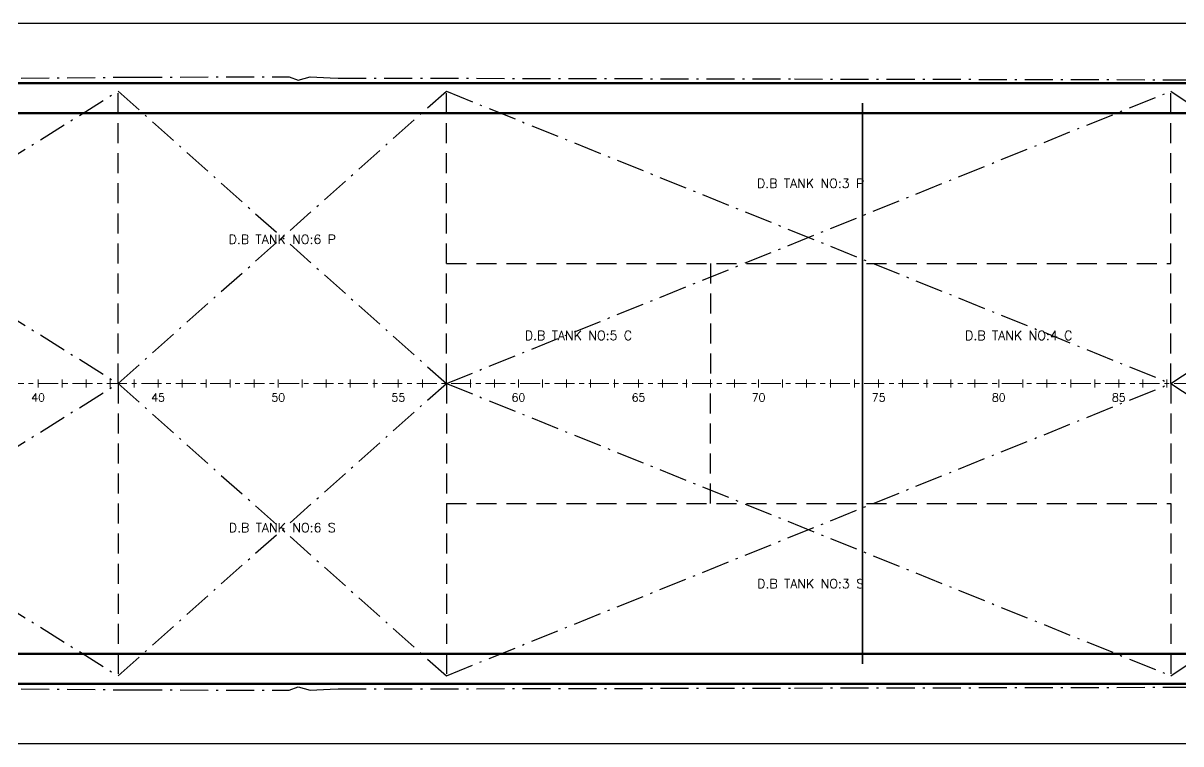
# Model space of a CAD drawing. Header units: millimetres. Extents: x -5000 to 92500, y -73000 to 27580.
# Drawn here: x 23627 to 52550, y -73000 to -55000 of the extents above; entities that cross this region are included whole.
import ezdxf
from ezdxf.enums import TextEntityAlignment as Align

# ---------------------------------------------------------------- set-up
doc = ezdxf.new("R2010")
doc.units = ezdxf.units.MM
for name, pattern in [('CENTER_S', [860, 500, -120, 120, -120]), ('DASHDOT_S', [1150, 700, -200, 50, -200]), ('DASHED_S', [750, 500, -250])]:
    doc.linetypes.add(name, pattern=pattern)
for name, color, linetype, lineweight in [('CENTER', 1, 'CENTER_S', 18), ('DASHDOT', 8, 'DASHDOT_S', 25), ('DASHED', 8, 'DASHED_S', 25), ('FRAMES', 7, 'Continuous', 18), ('HULL', 7, 'Continuous', 50), ('STRUCT', 7, 'Continuous', 35), ('TEXT', 7, 'Continuous', 18)]:
    doc.layers.add(name, color=color, linetype=linetype, lineweight=lineweight)
doc.styles.add('ROMANS', font='romans.shx')
picture_1 = doc.add_image_def('image8.png', size_in_pixel=(4875, 900))

msp = doc.modelspace()

# ---------------------------------------------------------------- linework, layer by layer
at = {"layer": 'CENTER'}
msp.add_line((-1800, -64000), (88200, -64000), dxfattribs=at)
at = {"layer": 'DASHDOT'}
for p, q in [((17826, -56418), (26401, -56348)), ((26401, -56348), (30275, -56341)), ((30275, -56341), (30499, -56422)), ((30499, -56422), (30800, -56342)), ((30800, -56342), (31300, -56369)), ((31300, -56369), (31500, -56370)), ((31500, -56370), (42900, -56394)), ((42900, -56394), (58300, -56425)), ((14300, -64000), (26000, -56700)), ((14300, -56700), (26000, -64000)), ((26000, -64000), (34200, -56700)), ((26000, -56700), (34200, -64000)), ((34200, -64000), (52300, -56700)), ((34200, -56700), (52300, -64000)), ((52300, -64000), (63300, -56700)), ((52300, -56700), (63300, -64000)), ((14300, -64000), (26000, -71300)), ((14300, -71300), (26000, -64000)), ((26000, -64000), (34200, -71300)), ((26000, -71300), (34200, -64000)), ((34200, -64000), (52300, -71300)), ((34200, -71300), (52300, -64000)), ((52300, -64000), (63300, -71300)), ((52300, -71300), (63300, -64000)), ((17826, -71582), (26401, -71652)), ((26401, -71652), (30275, -71659)), ((30275, -71659), (30499, -71578)), ((30499, -71578), (30800, -71658)), ((30800, -71658), (31300, -71631)), ((31300, -71631), (31500, -71630)), ((31500, -71630), (42900, -71606)), ((42900, -71606), (58300, -71575))]:
    msp.add_line(p, q, dxfattribs=at)
at = {"layer": 'DASHED'}
for p, q in [((26000, -64000), (26000, -56600)), ((34200, -64000), (34200, -56600)), ((52300, -64000), (52300, -56600)), ((34200, -61000), (52300, -61000)), ((40800, -61000), (40800, -64000)), ((26000, -64000), (26000, -71400)), ((34200, -64000), (34200, -71400)), ((40800, -67000), (40800, -64000)), ((52300, -64000), (52300, -71400)), ((34200, -67000), (52300, -67000))]:
    msp.add_line(p, q, dxfattribs=at)
at = {"layer": 'FRAMES'}
for p, q in [((24000, -64100), (24000, -63900)), ((24600, -64100), (24600, -63900)), ((25200, -64100), (25200, -63900)), ((25800, -64100), (25800, -63900)), ((26400, -64100), (26400, -63900)), ((27000, -64100), (27000, -63900)), ((27600, -64100), (27600, -63900)), ((28200, -64100), (28200, -63900)), ((28800, -64100), (28800, -63900)), ((29400, -64100), (29400, -63900)), ((30000, -64100), (30000, -63900)), ((30600, -64100), (30600, -63900)), ((31200, -64100), (31200, -63900)), ((31800, -64100), (31800, -63900)), ((32400, -64100), (32400, -63900)), ((33000, -64100), (33000, -63900)), ((33600, -64100), (33600, -63900)), ((34200, -64100), (34200, -63900)), ((34800, -64100), (34800, -63900)), ((35400, -64100), (35400, -63900)), ((36000, -64100), (36000, -63900)), ((36600, -64100), (36600, -63900)), ((37200, -64100), (37200, -63900)), ((37800, -64100), (37800, -63900)), ((38400, -64100), (38400, -63900)), ((39000, -64100), (39000, -63900)), ((39600, -64100), (39600, -63900)), ((40200, -64100), (40200, -63900)), ((40800, -64100), (40800, -63900)), ((41400, -64100), (41400, -63900)), ((42000, -64100), (42000, -63900)), ((42600, -64100), (42600, -63900)), ((43200, -64100), (43200, -63900)), ((43800, -64100), (43800, -63900)), ((44400, -64100), (44400, -63900)), ((45000, -64100), (45000, -63900)), ((45600, -64100), (45600, -63900)), ((46200, -64100), (46200, -63900)), ((46800, -64100), (46800, -63900)), ((47400, -64100), (47400, -63900)), ((48000, -64100), (48000, -63900)), ((48600, -64100), (48600, -63900)), ((49200, -64100), (49200, -63900)), ((49800, -64100), (49800, -63900)), ((50400, -64100), (50400, -63900)), ((51000, -64100), (51000, -63900)), ((51600, -64100), (51600, -63900)), ((52200, -64100), (52200, -63900))]:
    msp.add_line(p, q, dxfattribs=at)
at = {"layer": 'HULL'}
for p, q in [((14300, -56500), (70000, -56500)), ((14300, -57250), (63300, -57250)), ((14300, -70750), (63300, -70750)), ((14300, -71500), (70000, -71500))]:
    msp.add_line(p, q, dxfattribs=at)
at = {"layer": 'STRUCT'}
for q in [(44600, -57000), (44600, -71000)]:
    msp.add_line((44600, -64000), q, dxfattribs=at)

# ---------------------------------------------------------------- texts
at = {"layer": 'FRAMES', "style": 'ROMANS'}
for s, p in [('40', (24000, -64350)), ('45', (27000, -64350)), ('50', (30000, -64350)), ('55', (33000, -64350)), ('60', (36000, -64350)), ('65', (39000, -64350)), ('70', (42000, -64350)), ('75', (45000, -64350)), ('80', (48000, -64350)), ('85', (51000, -64350))]:
    msp.add_text(s, height=200, dxfattribs=at).set_placement(p, align=Align.MIDDLE_CENTER)
at = {"layer": 'TEXT', "style": 'ROMANS'}
for s, p in [('D.B TANK NO:3 P', (43300, -59000)), ('D.B TANK NO:6 P', (30100, -60400)), ('D.B TANK NO:5 C', (37500, -62800)), ('D.B TANK NO:4 C', (48500, -62800)), ('D.B TANK NO:6 S', (30100, -67600)), ('D.B TANK NO:3 S', (43300, -69000))]:
    msp.add_text(s, height=230, dxfattribs=at).set_placement(p, align=Align.MIDDLE_CENTER)

# ---------------------------------------------------------------- pictures from other files: only their frames are drawn
at = {"layer": '0-REFERENCE-IMAGE'}
image = msp.add_image(picture_1, insert=(-5000, -73000), size_in_units=(97500, 18000), dxfattribs=dict(at, fade=50))

doc.saveas('drawing.dxf')
